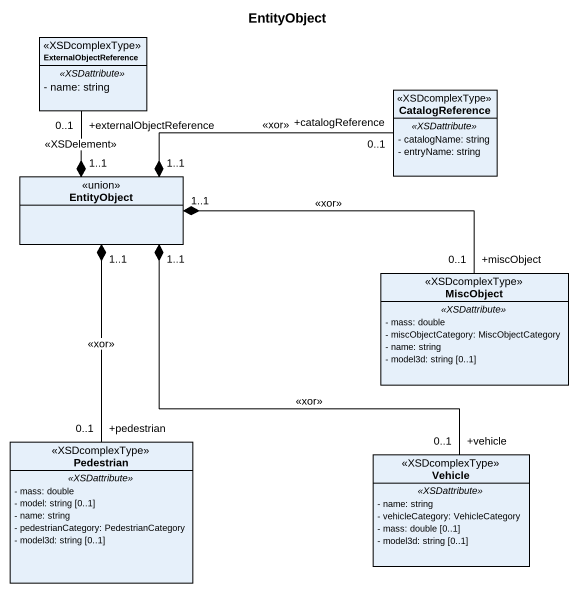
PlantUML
@startuml
title EntityObject
hide circle
hide empty members
skinparam classAttributeIconSize 0
class ExternalObjectReference <<XSDcomplexType>> {
  .. <<XSDattribute>> ..
  - name: string
}
class CatalogReference <<XSDcomplexType>> {
  .. <<XSDattribute>> ..
  - catalogName: string
  - entryName: string
}
class EntityObject <<union>>
class MiscObject <<XSDcomplexType>> {
  .. <<XSDattribute>> ..
  - mass: double
  - miscObjectCategory: MiscObjectCategory
  - name: string
  - model3d: string [0..1]
}
class Pedestrian <<XSDcomplexType>> {
  .. <<XSDattribute>> ..
  - mass: double
  - model: string [0..1]
  - name: string
  - pedestrianCategory: PedestrianCategory
  - model3d: string [0..1]
}
class Vehicle <<XSDcomplexType>> {
  .. <<XSDattribute>> ..
  - name: string
  - vehicleCategory: VehicleCategory
  - mass: double [0..1]
  - model3d: string [0..1]
}
EntityObject "1..1" *-up- "+externalObjectReference\n0..1" ExternalObjectReference : <<XSDelement>>
EntityObject "1..1" *-right- "+catalogReference\n0..1" CatalogReference : <<xor>>
EntityObject "1..1" *-right- "+miscObject\n0..1" MiscObject : <<xor>>
EntityObject "1..1" *-- "+pedestrian\n0..1" Pedestrian : <<xor>>
EntityObject "1..1" *-- "+vehicle\n0..1" Vehicle : <<xor>>
@enduml
